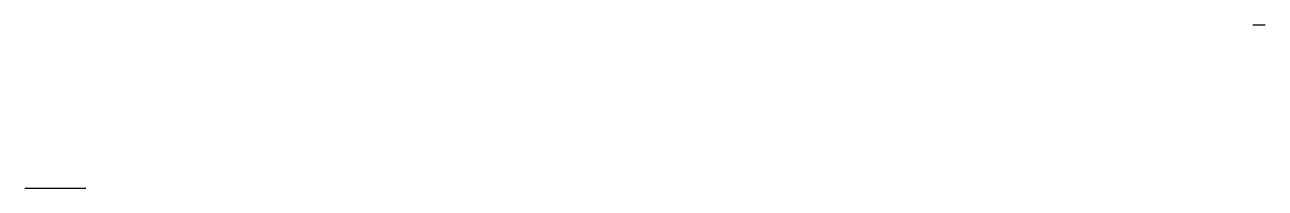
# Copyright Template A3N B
# Model space of a CAD drawing. Header units: millimetres. Extents: x 268 to 776, y 645 to 711.
import ezdxf

# ---------------------------------------------------------------- set-up
doc = ezdxf.new("R2010")
doc.units = ezdxf.units.MM
doc.header["$LTSCALE"] = 0.5
doc.layers.get('0').update_dxf_attribs({"color": 250})

msp = doc.modelspace()

# ---------------------------------------------------------------- linework, layer by layer
at = {"linetype": 'Continuous'}
for p, q in [((771.26, 711.3, 6.55), (776.26, 711.3, 6.55)), ((268.08, 644.59, 86.55), (268.08, 644.59, 84.05)), ((268.08, 644.59, 86.55), (293.08, 644.59, 86.55))]:
    msp.add_line(p, q, dxfattribs=at)

doc.saveas('drawing.dxf')
